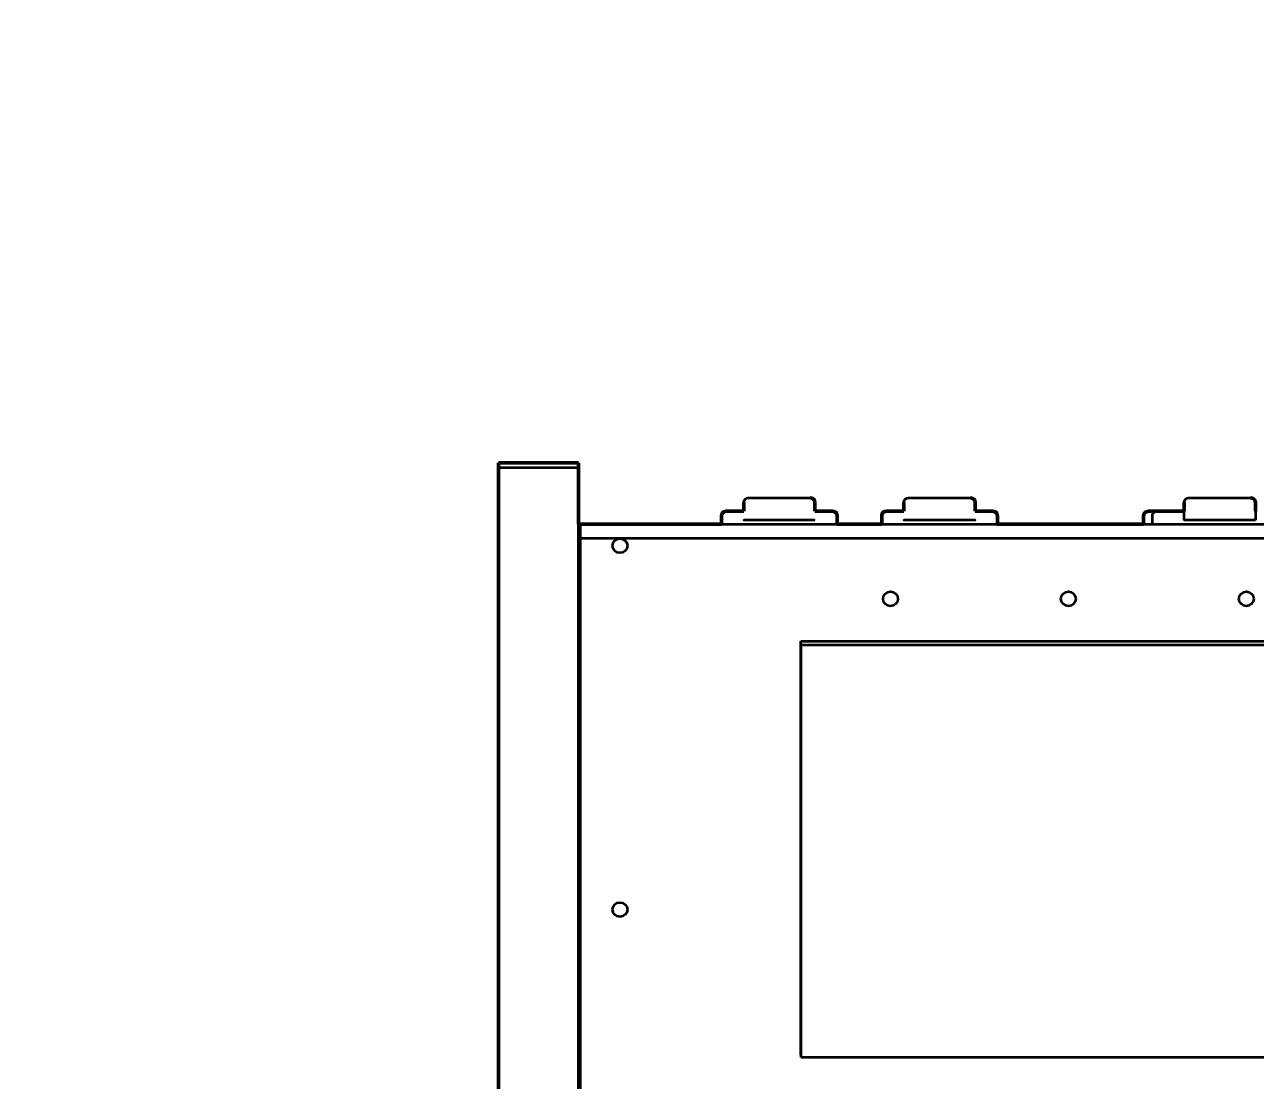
# Model space of a CAD drawing. Header units: inches. Extents: x 25 to 188, y -279 to -12.
# Drawn here: x 24.9 to 85.4, y -64 to -12.1 of the extents above; entities that cross this region are included whole.
import ezdxf

# ---------------------------------------------------------------- set-up
doc = ezdxf.new("R2010")
doc.units = ezdxf.units.IN
doc.header["$MEASUREMENT"] = 0
doc.layers.add('front panel', color=7, linetype='Continuous')

# ---------------------------------------------------------------- blocks, each defined once
blk = doc.blocks.new('block 3')
at = {"layer": 'front panel', "color": 7, "lineweight": 50, "true_color": 0xffffff}
for points in [[(52.146, -33.614), (48.207, -33.614)], [(48.207, -112.32), (48.207, -34.125)], [(52.146, -36.634), (52.146, -34.125)], [(60.271, -36.008), (60.271, -35.57)], [(63.773, -35.57), (63.773, -36.008)], [(68.15, -36.008), (68.15, -35.57)], [(71.651, -35.57), (71.651, -36.008)], [(81.938, -36.008), (81.938, -35.57)], [(85.439, -35.57), (85.439, -36.008)], [(59.177, -36.227), (59.177, -36.634)], [(59.395, -36.008), (60.271, -36.008)], [(63.773, -36.008), (64.429, -36.008)], [(64.429, -36.008), (64.648, -36.008)], [(64.867, -36.227), (64.867, -36.634)], [(67.055, -36.227), (67.055, -36.634)], [(67.274, -36.008), (68.15, -36.008)], [(71.651, -36.008), (72.308, -36.008)], [(72.308, -36.008), (72.527, -36.008)], [(72.746, -36.227), (72.746, -36.634)], [(79.941, -36.634), (79.941, -36.227)], [(52.226, -36.634), (59.177, -36.634)], [(64.867, -36.634), (67.055, -36.634)], [(72.746, -36.634), (79.941, -36.634)]]:
    blk.add_lwpolyline(points, dxfattribs=at)
at = {"layer": 'front panel', "color": 7, "lineweight": 35, "true_color": 0xffffff}
for points in [[(52.146, -33.614), (48.207, -33.614)], [(52.146, -33.869), (48.207, -33.869)], [(48.207, -112.32), (48.207, -34.125)], [(52.146, -36.634), (52.146, -34.125)], [(60.271, -36.008), (60.271, -35.57)], [(63.773, -35.57), (63.773, -36.008)], [(68.15, -36.008), (68.15, -35.57)], [(71.651, -35.57), (71.651, -36.008)], [(81.938, -36.008), (81.938, -35.57)], [(85.439, -35.57), (85.439, -36.008)], [(59.177, -36.227), (59.177, -36.634)], [(59.395, -36.008), (60.271, -36.008)], [(63.773, -36.008), (64.429, -36.008)], [(64.429, -36.008), (64.648, -36.008)], [(64.867, -36.227), (64.867, -36.634)], [(67.055, -36.227), (67.055, -36.634)], [(67.274, -36.008), (68.15, -36.008)], [(71.651, -36.008), (72.308, -36.008)], [(72.308, -36.008), (72.527, -36.008)], [(72.746, -36.227), (72.746, -36.634)], [(79.941, -36.634), (79.941, -36.227)], [(80.377, -36.634), (80.377, -36.227)], [(81.938, -36.446), (81.938, -36.008)], [(85.439, -36.008), (85.439, -36.446)], [(52.146, -109.732), (52.146, -36.634)], [(52.226, -36.634), (52.226, -109.732)], [(52.226, -36.634), (59.177, -36.634)], [(59.177, -36.634), (64.867, -36.634)], [(64.867, -36.634), (67.055, -36.634)], [(67.055, -36.634), (72.746, -36.634)], [(72.746, -36.634), (79.941, -36.634)], [(79.941, -36.634), (87.409, -36.634)], [(52.226, -37.321), (157.846, -37.321)], [(76.599, -40.233), (76.599, -40.233)], [(63.072, -62.76), (63.072, -42.391)], [(63.072, -42.391), (99.042, -42.391)], [(63.089, -62.875), (63.089, -42.58)], [(63.089, -42.58), (98.981, -42.58)], [(63.089, -62.76), (63.072, -62.76)], [(98.981, -62.875), (63.089, -62.875)]]:
    blk.add_lwpolyline(points, dxfattribs=at)
at = {"layer": 'front panel', "color": 168, "lineweight": 50, "true_color": 0x0b0b0c}
blk.add_lwpolyline([(52.146, -36.634), (52.226, -36.634)], dxfattribs=at)
at = {"layer": 'front panel', "color": 168, "lineweight": 35, "true_color": 0x0b0b0c}
for points in [[(52.146, -36.634), (52.226, -36.634)], [(52.146, -36.87), (52.226, -36.87)]]:
    blk.add_lwpolyline(points, dxfattribs=at)
at = {"layer": 'front panel', "color": 7, "lineweight": 50, "true_color": 0xffffff}
for points, knots in [([(48.207, -33.869), (48.207, -33.826), (48.207, -33.784), (48.207, -33.741), (48.207, -33.72), (48.207, -33.699), (48.207, -33.678), (48.207, -33.667), (48.207, -33.656), (48.207, -33.646), (48.207, -33.638), (48.207, -33.63), (48.207, -33.622), (48.207, -33.62), (48.207, -33.618), (48.207, -33.616), (48.207, -33.615), (48.207, -33.613), (48.207, -33.614)], [0, 0, 0, 0, 1, 1, 1, 2, 2, 2, 3, 3, 3, 4, 4, 4, 5, 5, 5, 6, 6, 6, 6]), ([(52.146, -33.869), (52.146, -33.826), (52.146, -33.784), (52.146, -33.741), (52.146, -33.72), (52.146, -33.699), (52.146, -33.678), (52.146, -33.667), (52.146, -33.656), (52.146, -33.646), (52.146, -33.638), (52.146, -33.63), (52.146, -33.622), (52.146, -33.62), (52.146, -33.618), (52.146, -33.616), (52.146, -33.615), (52.146, -33.613), (52.146, -33.614)], [0, 0, 0, 0, 1, 1, 1, 2, 2, 2, 3, 3, 3, 4, 4, 4, 5, 5, 5, 6, 6, 6, 6]), ([(63.554, -35.351), (63.555, -35.351), (63.57, -35.352), (63.573, -35.352), (63.578, -35.353), (63.582, -35.353), (63.587, -35.354), (63.596, -35.355), (63.605, -35.357), (63.614, -35.36), (63.616, -35.36), (63.618, -35.361), (63.621, -35.362), (63.625, -35.363), (63.63, -35.365), (63.634, -35.367), (63.662, -35.378), (63.687, -35.394), (63.708, -35.416), (63.73, -35.437), (63.746, -35.462), (63.757, -35.49), (63.767, -35.515), (63.773, -35.543), (63.773, -35.57)], [0, 0, 0, 0, 1, 1, 1, 2, 2, 2, 3, 3, 3, 4, 4, 4, 5, 5, 5, 6, 6, 6, 7, 7, 7, 8, 8, 8, 8]), ([(71.433, -35.351), (71.436, -35.351), (71.442, -35.352), (71.446, -35.352), (71.448, -35.352), (71.45, -35.352), (71.452, -35.352), (71.457, -35.353), (71.461, -35.353), (71.466, -35.354), (71.475, -35.355), (71.484, -35.357), (71.492, -35.36), (71.495, -35.36), (71.497, -35.361), (71.5, -35.362), (71.504, -35.363), (71.509, -35.365), (71.513, -35.367), (71.541, -35.378), (71.566, -35.394), (71.587, -35.416), (71.608, -35.437), (71.625, -35.462), (71.636, -35.49), (71.646, -35.515), (71.651, -35.543), (71.651, -35.57)], [0, 0, 0, 0, 1, 1, 1, 2, 2, 2, 3, 3, 3, 4, 4, 4, 5, 5, 5, 6, 6, 6, 7, 7, 7, 8, 8, 8, 9, 9, 9, 9]), ([(85.22, -35.351), (85.224, -35.351), (85.23, -35.352), (85.234, -35.352), (85.236, -35.352), (85.238, -35.352), (85.24, -35.352), (85.245, -35.353), (85.249, -35.353), (85.254, -35.354), (85.263, -35.355), (85.271, -35.357), (85.28, -35.36), (85.283, -35.36), (85.285, -35.361), (85.287, -35.362), (85.292, -35.363), (85.297, -35.365), (85.301, -35.367), (85.329, -35.378), (85.354, -35.394), (85.375, -35.416), (85.396, -35.437), (85.413, -35.462), (85.424, -35.49), (85.434, -35.515), (85.439, -35.543), (85.439, -35.57)], [0, 0, 0, 0, 1, 1, 1, 2, 2, 2, 3, 3, 3, 4, 4, 4, 5, 5, 5, 6, 6, 6, 7, 7, 7, 8, 8, 8, 9, 9, 9, 9]), ([(59.177, -36.227), (59.177, -36.215), (59.178, -36.203), (59.179, -36.192), (59.181, -36.179), (59.185, -36.167), (59.189, -36.155), (59.193, -36.143), (59.198, -36.131), (59.205, -36.12), (59.211, -36.108), (59.219, -36.097), (59.227, -36.087), (59.236, -36.076), (59.246, -36.067), (59.256, -36.059), (59.266, -36.05), (59.277, -36.042), (59.288, -36.036), (59.3, -36.029), (59.312, -36.024), (59.324, -36.02), (59.336, -36.016), (59.348, -36.013), (59.36, -36.011), (59.372, -36.009), (59.384, -36.008), (59.395, -36.008)], [0, 0, 0, 0, 1, 1, 1, 2, 2, 2, 3, 3, 3, 4, 4, 4, 5, 5, 5, 6, 6, 6, 7, 7, 7, 8, 8, 8, 9, 9, 9, 9]), ([(64.648, -36.008), (64.66, -36.008), (64.672, -36.009), (64.683, -36.011), (64.695, -36.013), (64.708, -36.016), (64.72, -36.02), (64.732, -36.024), (64.743, -36.029), (64.755, -36.036), (64.766, -36.042), (64.777, -36.05), (64.788, -36.059), (64.798, -36.067), (64.807, -36.076), (64.816, -36.087), (64.825, -36.097), (64.832, -36.108), (64.839, -36.12), (64.845, -36.131), (64.85, -36.143), (64.855, -36.155), (64.859, -36.167), (64.862, -36.179), (64.864, -36.192), (64.866, -36.203), (64.867, -36.215), (64.867, -36.227)], [0, 0, 0, 0, 1, 1, 1, 2, 2, 2, 3, 3, 3, 4, 4, 4, 5, 5, 5, 6, 6, 6, 7, 7, 7, 8, 8, 8, 9, 9, 9, 9]), ([(67.055, -36.227), (67.055, -36.215), (67.056, -36.203), (67.058, -36.192), (67.06, -36.179), (67.063, -36.167), (67.067, -36.155), (67.072, -36.143), (67.077, -36.131), (67.083, -36.12), (67.09, -36.108), (67.098, -36.097), (67.106, -36.087), (67.115, -36.076), (67.124, -36.067), (67.134, -36.059), (67.145, -36.05), (67.156, -36.042), (67.167, -36.036), (67.179, -36.029), (67.191, -36.024), (67.203, -36.02), (67.215, -36.016), (67.227, -36.013), (67.239, -36.011), (67.251, -36.009), (67.262, -36.008), (67.274, -36.008)], [0, 0, 0, 0, 1, 1, 1, 2, 2, 2, 3, 3, 3, 4, 4, 4, 5, 5, 5, 6, 6, 6, 7, 7, 7, 8, 8, 8, 9, 9, 9, 9]), ([(72.527, -36.008), (72.539, -36.008), (72.55, -36.009), (72.562, -36.011), (72.574, -36.013), (72.586, -36.016), (72.598, -36.02), (72.61, -36.024), (72.622, -36.029), (72.634, -36.036), (72.645, -36.042), (72.656, -36.05), (72.667, -36.059), (72.677, -36.067), (72.686, -36.076), (72.695, -36.087), (72.703, -36.097), (72.711, -36.108), (72.718, -36.12), (72.724, -36.131), (72.729, -36.143), (72.734, -36.155), (72.738, -36.167), (72.741, -36.179), (72.743, -36.192), (72.745, -36.203), (72.746, -36.215), (72.746, -36.227)], [0, 0, 0, 0, 1, 1, 1, 2, 2, 2, 3, 3, 3, 4, 4, 4, 5, 5, 5, 6, 6, 6, 7, 7, 7, 8, 8, 8, 9, 9, 9, 9]), ([(80.595, -36.008), (80.594, -36.008), (80.597, -36.008), (80.598, -36.008), (80.601, -36.008), (80.603, -36.008), (80.606, -36.008), (80.617, -36.008), (80.627, -36.008), (80.638, -36.008), (80.679, -36.008), (80.721, -36.008), (80.763, -36.008), (80.819, -36.008), (80.875, -36.008), (80.931, -36.008), (81.043, -36.008), (81.155, -36.008), (81.267, -36.008), (81.49, -36.008), (81.714, -36.008), (81.938, -36.008)], [0, 0, 0, 0, 1, 1, 1, 2, 2, 2, 3, 3, 3, 4, 4, 4, 5, 5, 5, 6, 6, 6, 7, 7, 7, 7])]:
    blk.add_open_spline(points, degree=3, knots=knots, dxfattribs=at)
at = {"layer": 'front panel', "color": 7, "lineweight": 35, "true_color": 0xffffff}
for points, knots in [([(48.207, -33.869), (48.207, -33.826), (48.207, -33.784), (48.207, -33.741), (48.207, -33.72), (48.207, -33.699), (48.207, -33.678), (48.207, -33.667), (48.207, -33.656), (48.207, -33.646), (48.207, -33.638), (48.207, -33.63), (48.207, -33.622), (48.207, -33.62), (48.207, -33.618), (48.207, -33.616), (48.207, -33.615), (48.207, -33.613), (48.207, -33.614)], [0, 0, 0, 0, 1, 1, 1, 2, 2, 2, 3, 3, 3, 4, 4, 4, 5, 5, 5, 6, 6, 6, 6]), ([(52.146, -33.869), (52.146, -33.826), (52.146, -33.784), (52.146, -33.741), (52.146, -33.72), (52.146, -33.699), (52.146, -33.678), (52.146, -33.667), (52.146, -33.656), (52.146, -33.646), (52.146, -33.638), (52.146, -33.63), (52.146, -33.622), (52.146, -33.62), (52.146, -33.618), (52.146, -33.616), (52.146, -33.615), (52.146, -33.613), (52.146, -33.614)], [0, 0, 0, 0, 1, 1, 1, 2, 2, 2, 3, 3, 3, 4, 4, 4, 5, 5, 5, 6, 6, 6, 6]), ([(60.49, -35.351), (60.489, -35.351), (60.49, -35.351), (60.491, -35.351), (60.491, -35.351), (60.492, -35.351), (60.493, -35.351), (60.495, -35.351), (60.497, -35.351), (60.499, -35.351), (60.505, -35.351), (60.511, -35.351), (60.516, -35.351), (60.53, -35.351), (60.544, -35.351), (60.558, -35.351), (60.591, -35.351), (60.623, -35.351), (60.656, -35.351), (60.728, -35.351), (60.8, -35.351), (60.873, -35.351), (61, -35.351), (61.128, -35.351), (61.256, -35.351), (61.511, -35.351), (61.766, -35.351), (62.022, -35.351), (62.277, -35.351), (62.533, -35.351), (62.788, -35.351), (62.916, -35.351), (63.043, -35.351), (63.171, -35.351), (63.243, -35.351), (63.315, -35.351), (63.388, -35.351), (63.42, -35.351), (63.453, -35.351), (63.485, -35.351), (63.499, -35.351), (63.513, -35.351), (63.527, -35.351), (63.533, -35.351), (63.539, -35.351), (63.544, -35.351), (63.546, -35.351), (63.548, -35.351), (63.551, -35.351), (63.551, -35.351), (63.552, -35.351), (63.553, -35.351), (63.553, -35.351), (63.554, -35.351), (63.554, -35.351)], [0, 0, 0, 0, 1, 1, 1, 2, 2, 2, 3, 3, 3, 4, 4, 4, 5, 5, 5, 6, 6, 6, 7, 7, 7, 8, 8, 8, 9, 9, 9, 10, 10, 10, 11, 11, 11, 12, 12, 12, 13, 13, 13, 14, 14, 14, 15, 15, 15, 16, 16, 16, 17, 17, 17, 18, 18, 18, 18]), ([(63.554, -35.351), (63.555, -35.351), (63.57, -35.352), (63.573, -35.352), (63.578, -35.353), (63.582, -35.353), (63.587, -35.354), (63.596, -35.355), (63.605, -35.357), (63.614, -35.36), (63.616, -35.36), (63.618, -35.361), (63.621, -35.362), (63.625, -35.363), (63.63, -35.365), (63.634, -35.367), (63.662, -35.378), (63.687, -35.394), (63.708, -35.416), (63.73, -35.437), (63.746, -35.462), (63.757, -35.49), (63.767, -35.515), (63.773, -35.543), (63.773, -35.57)], [0, 0, 0, 0, 1, 1, 1, 2, 2, 2, 3, 3, 3, 4, 4, 4, 5, 5, 5, 6, 6, 6, 7, 7, 7, 8, 8, 8, 8]), ([(68.369, -35.351), (68.368, -35.351), (68.369, -35.351), (68.369, -35.351), (68.37, -35.351), (68.371, -35.351), (68.372, -35.351), (68.374, -35.351), (68.376, -35.351), (68.378, -35.351), (68.384, -35.351), (68.389, -35.351), (68.395, -35.351), (68.409, -35.351), (68.423, -35.351), (68.437, -35.351), (68.469, -35.351), (68.502, -35.351), (68.535, -35.351), (68.607, -35.351), (68.679, -35.351), (68.752, -35.351), (68.879, -35.351), (69.007, -35.351), (69.135, -35.351), (69.39, -35.351), (69.645, -35.351), (69.901, -35.351), (70.156, -35.351), (70.411, -35.351), (70.667, -35.351), (70.794, -35.351), (70.922, -35.351), (71.05, -35.351), (71.122, -35.351), (71.194, -35.351), (71.267, -35.351), (71.299, -35.351), (71.332, -35.351), (71.364, -35.351), (71.378, -35.351), (71.392, -35.351), (71.406, -35.351), (71.412, -35.351), (71.417, -35.351), (71.423, -35.351), (71.426, -35.351), (71.429, -35.352), (71.433, -35.351)], [0, 0, 0, 0, 1, 1, 1, 2, 2, 2, 3, 3, 3, 4, 4, 4, 5, 5, 5, 6, 6, 6, 7, 7, 7, 8, 8, 8, 9, 9, 9, 10, 10, 10, 11, 11, 11, 12, 12, 12, 13, 13, 13, 14, 14, 14, 15, 15, 15, 16, 16, 16, 16]), ([(71.433, -35.351), (71.436, -35.351), (71.442, -35.352), (71.446, -35.352), (71.448, -35.352), (71.45, -35.352), (71.452, -35.352), (71.457, -35.353), (71.461, -35.353), (71.466, -35.354), (71.475, -35.355), (71.484, -35.357), (71.492, -35.36), (71.495, -35.36), (71.497, -35.361), (71.5, -35.362), (71.504, -35.363), (71.509, -35.365), (71.513, -35.367), (71.541, -35.378), (71.566, -35.394), (71.587, -35.416), (71.608, -35.437), (71.625, -35.462), (71.636, -35.49), (71.646, -35.515), (71.651, -35.543), (71.651, -35.57)], [0, 0, 0, 0, 1, 1, 1, 2, 2, 2, 3, 3, 3, 4, 4, 4, 5, 5, 5, 6, 6, 6, 7, 7, 7, 8, 8, 8, 9, 9, 9, 9]), ([(82.156, -35.351), (82.156, -35.351), (82.157, -35.351), (82.157, -35.351), (82.158, -35.351), (82.159, -35.351), (82.16, -35.351), (82.162, -35.351), (82.164, -35.351), (82.166, -35.351), (82.172, -35.351), (82.177, -35.351), (82.183, -35.351), (82.197, -35.351), (82.211, -35.351), (82.225, -35.351), (82.257, -35.351), (82.29, -35.351), (82.322, -35.351), (82.395, -35.351), (82.467, -35.351), (82.539, -35.351), (82.667, -35.351), (82.795, -35.351), (82.922, -35.351), (83.178, -35.351), (83.433, -35.351), (83.688, -35.351), (84.199, -35.351), (84.71, -35.351), (85.22, -35.351)], [0, 0, 0, 0, 1, 1, 1, 2, 2, 2, 3, 3, 3, 4, 4, 4, 5, 5, 5, 6, 6, 6, 7, 7, 7, 8, 8, 8, 9, 9, 9, 10, 10, 10, 10]), ([(85.22, -35.351), (85.224, -35.351), (85.23, -35.352), (85.234, -35.352), (85.236, -35.352), (85.238, -35.352), (85.24, -35.352), (85.245, -35.353), (85.249, -35.353), (85.254, -35.354), (85.263, -35.355), (85.271, -35.357), (85.28, -35.36), (85.283, -35.36), (85.285, -35.361), (85.287, -35.362), (85.292, -35.363), (85.297, -35.365), (85.301, -35.367), (85.329, -35.378), (85.354, -35.394), (85.375, -35.416), (85.396, -35.437), (85.413, -35.462), (85.424, -35.49), (85.434, -35.515), (85.439, -35.543), (85.439, -35.57)], [0, 0, 0, 0, 1, 1, 1, 2, 2, 2, 3, 3, 3, 4, 4, 4, 5, 5, 5, 6, 6, 6, 7, 7, 7, 8, 8, 8, 9, 9, 9, 9]), ([(59.177, -36.227), (59.177, -36.215), (59.178, -36.203), (59.179, -36.192), (59.181, -36.179), (59.185, -36.167), (59.189, -36.155), (59.193, -36.143), (59.198, -36.131), (59.205, -36.12), (59.211, -36.108), (59.219, -36.097), (59.227, -36.087), (59.236, -36.076), (59.246, -36.067), (59.256, -36.059), (59.266, -36.05), (59.277, -36.042), (59.288, -36.036), (59.3, -36.029), (59.312, -36.024), (59.324, -36.02), (59.336, -36.016), (59.348, -36.013), (59.36, -36.011), (59.372, -36.009), (59.384, -36.008), (59.395, -36.008)], [0, 0, 0, 0, 1, 1, 1, 2, 2, 2, 3, 3, 3, 4, 4, 4, 5, 5, 5, 6, 6, 6, 7, 7, 7, 8, 8, 8, 9, 9, 9, 9]), ([(64.648, -36.008), (64.66, -36.008), (64.672, -36.009), (64.683, -36.011), (64.695, -36.013), (64.708, -36.016), (64.72, -36.02), (64.732, -36.024), (64.743, -36.029), (64.755, -36.036), (64.766, -36.042), (64.777, -36.05), (64.788, -36.059), (64.798, -36.067), (64.807, -36.076), (64.816, -36.087), (64.825, -36.097), (64.832, -36.108), (64.839, -36.12), (64.845, -36.131), (64.85, -36.143), (64.855, -36.155), (64.859, -36.167), (64.862, -36.179), (64.864, -36.192), (64.866, -36.203), (64.867, -36.215), (64.867, -36.227)], [0, 0, 0, 0, 1, 1, 1, 2, 2, 2, 3, 3, 3, 4, 4, 4, 5, 5, 5, 6, 6, 6, 7, 7, 7, 8, 8, 8, 9, 9, 9, 9]), ([(67.055, -36.227), (67.055, -36.215), (67.056, -36.203), (67.058, -36.192), (67.06, -36.179), (67.063, -36.167), (67.067, -36.155), (67.072, -36.143), (67.077, -36.131), (67.083, -36.12), (67.09, -36.108), (67.098, -36.097), (67.106, -36.087), (67.115, -36.076), (67.124, -36.067), (67.134, -36.059), (67.145, -36.05), (67.156, -36.042), (67.167, -36.036), (67.179, -36.029), (67.191, -36.024), (67.203, -36.02), (67.215, -36.016), (67.227, -36.013), (67.239, -36.011), (67.251, -36.009), (67.262, -36.008), (67.274, -36.008)], [0, 0, 0, 0, 1, 1, 1, 2, 2, 2, 3, 3, 3, 4, 4, 4, 5, 5, 5, 6, 6, 6, 7, 7, 7, 8, 8, 8, 9, 9, 9, 9]), ([(72.527, -36.008), (72.539, -36.008), (72.55, -36.009), (72.562, -36.011), (72.574, -36.013), (72.586, -36.016), (72.598, -36.02), (72.61, -36.024), (72.622, -36.029), (72.634, -36.036), (72.645, -36.042), (72.656, -36.05), (72.667, -36.059), (72.677, -36.067), (72.686, -36.076), (72.695, -36.087), (72.703, -36.097), (72.711, -36.108), (72.718, -36.12), (72.724, -36.131), (72.729, -36.143), (72.734, -36.155), (72.738, -36.167), (72.741, -36.179), (72.743, -36.192), (72.745, -36.203), (72.746, -36.215), (72.746, -36.227)], [0, 0, 0, 0, 1, 1, 1, 2, 2, 2, 3, 3, 3, 4, 4, 4, 5, 5, 5, 6, 6, 6, 7, 7, 7, 8, 8, 8, 9, 9, 9, 9]), ([(80.377, -36.227), (80.377, -36.169), (80.4, -36.113), (80.441, -36.072), (80.462, -36.051), (80.487, -36.034), (80.515, -36.023), (80.524, -36.02), (80.533, -36.017), (80.542, -36.015), (80.551, -36.012), (80.56, -36.011), (80.569, -36.01), (80.573, -36.009), (80.578, -36.009), (80.582, -36.008), (80.586, -36.008), (80.592, -36.008), (80.595, -36.008)], [0, 0, 0, 0, 1, 1, 1, 2, 2, 2, 3, 3, 3, 4, 4, 4, 5, 5, 5, 6, 6, 6, 6]), ([(80.595, -36.008), (80.594, -36.008), (80.597, -36.008), (80.598, -36.008), (80.601, -36.008), (80.603, -36.008), (80.606, -36.008), (80.617, -36.008), (80.627, -36.008), (80.638, -36.008), (80.679, -36.008), (80.721, -36.008), (80.763, -36.008), (80.819, -36.008), (80.875, -36.008), (80.931, -36.008), (81.043, -36.008), (81.155, -36.008), (81.267, -36.008), (81.49, -36.008), (81.714, -36.008), (81.938, -36.008)], [0, 0, 0, 0, 1, 1, 1, 2, 2, 2, 3, 3, 3, 4, 4, 4, 5, 5, 5, 6, 6, 6, 7, 7, 7, 7]), ([(63.773, -36.446), (63.773, -36.445), (63.772, -36.446), (63.772, -36.446), (63.772, -36.446), (63.771, -36.446), (63.771, -36.446), (63.77, -36.446), (63.768, -36.446), (63.767, -36.446), (63.76, -36.446), (63.754, -36.446), (63.748, -36.446), (63.721, -36.446), (63.695, -36.446), (63.668, -36.446), (63.557, -36.446), (63.446, -36.446), (63.335, -36.446), (63.189, -36.446), (63.043, -36.446), (62.897, -36.446), (62.605, -36.446), (62.314, -36.446), (62.022, -36.446), (61.73, -36.446), (61.438, -36.446), (61.146, -36.446), (61, -36.446), (60.854, -36.446), (60.708, -36.446), (60.597, -36.446), (60.486, -36.446), (60.375, -36.446), (60.349, -36.446), (60.322, -36.446), (60.296, -36.446), (60.289, -36.446), (60.283, -36.446), (60.277, -36.446), (60.275, -36.446), (60.274, -36.446), (60.272, -36.446), (60.272, -36.446), (60.272, -36.446), (60.271, -36.446), (60.271, -36.446), (60.271, -36.445), (60.271, -36.446)], [0, 0, 0, 0, 1, 1, 1, 2, 2, 2, 3, 3, 3, 4, 4, 4, 5, 5, 5, 6, 6, 6, 7, 7, 7, 8, 8, 8, 9, 9, 9, 10, 10, 10, 11, 11, 11, 12, 12, 12, 13, 13, 13, 14, 14, 14, 15, 15, 15, 16, 16, 16, 16]), ([(71.651, -36.446), (71.651, -36.445), (71.651, -36.446), (71.651, -36.446), (71.651, -36.446), (71.65, -36.446), (71.65, -36.446), (71.648, -36.446), (71.647, -36.446), (71.645, -36.446), (71.639, -36.446), (71.633, -36.446), (71.627, -36.446), (71.6, -36.446), (71.574, -36.446), (71.547, -36.446), (71.436, -36.446), (71.325, -36.446), (71.214, -36.446), (71.068, -36.446), (70.922, -36.446), (70.776, -36.446), (70.484, -36.446), (70.192, -36.446), (69.901, -36.446), (69.609, -36.446), (69.317, -36.446), (69.025, -36.446), (68.879, -36.446), (68.733, -36.446), (68.587, -36.446), (68.476, -36.446), (68.365, -36.446), (68.254, -36.446), (68.228, -36.446), (68.201, -36.446), (68.175, -36.446), (68.168, -36.446), (68.162, -36.446), (68.156, -36.446), (68.154, -36.446), (68.153, -36.446), (68.151, -36.446), (68.151, -36.446), (68.15, -36.446), (68.15, -36.446), (68.15, -36.446), (68.15, -36.445), (68.15, -36.446)], [0, 0, 0, 0, 1, 1, 1, 2, 2, 2, 3, 3, 3, 4, 4, 4, 5, 5, 5, 6, 6, 6, 7, 7, 7, 8, 8, 8, 9, 9, 9, 10, 10, 10, 11, 11, 11, 12, 12, 12, 13, 13, 13, 14, 14, 14, 15, 15, 15, 16, 16, 16, 16]), ([(85.439, -36.446), (85.44, -36.446), (85.438, -36.446), (85.438, -36.446), (85.436, -36.446), (85.435, -36.446), (85.433, -36.446), (85.427, -36.446), (85.421, -36.446), (85.414, -36.446), (85.388, -36.446), (85.361, -36.446), (85.335, -36.446), (85.224, -36.446), (85.113, -36.446), (85.002, -36.446), (84.856, -36.446), (84.71, -36.446), (84.564, -36.446), (84.272, -36.446), (83.98, -36.446), (83.688, -36.446), (83.397, -36.446), (83.105, -36.446), (82.813, -36.446), (82.667, -36.446), (82.521, -36.446), (82.375, -36.446), (82.264, -36.446), (82.153, -36.446), (82.042, -36.446), (82.015, -36.446), (81.989, -36.446), (81.962, -36.446), (81.956, -36.446), (81.95, -36.446), (81.944, -36.446), (81.942, -36.446), (81.941, -36.446), (81.939, -36.446), (81.939, -36.446), (81.938, -36.445), (81.938, -36.446)], [0, 0, 0, 0, 1, 1, 1, 2, 2, 2, 3, 3, 3, 4, 4, 4, 5, 5, 5, 6, 6, 6, 7, 7, 7, 8, 8, 8, 9, 9, 9, 10, 10, 10, 11, 11, 11, 12, 12, 12, 13, 13, 13, 14, 14, 14, 14]), ([(53.808, -37.703), (53.808, -37.508), (53.973, -37.349), (54.175, -37.349), (54.377, -37.349), (54.542, -37.508), (54.542, -37.703)], [0, 0, 0, 0, 1, 1, 1, 2, 2, 2, 2]), ([(67.121, -40.315), (67.121, -40.119), (67.286, -39.96), (67.488, -39.96), (67.69, -39.96), (67.855, -40.119), (67.855, -40.315)], [0, 0, 0, 0, 1, 1, 1, 2, 2, 2, 2]), ([(75.875, -40.315), (75.875, -40.119), (76.04, -39.96), (76.242, -39.96), (76.445, -39.96), (76.609, -40.119), (76.609, -40.315)], [0, 0, 0, 0, 1, 1, 1, 2, 2, 2, 2]), ([(84.63, -40.315), (84.63, -40.119), (84.794, -39.96), (84.997, -39.96), (85.199, -39.96), (85.363, -40.119), (85.363, -40.315)], [0, 0, 0, 0, 1, 1, 1, 2, 2, 2, 2]), ([(53.808, -55.601), (53.808, -55.406), (53.973, -55.247), (54.175, -55.247), (54.377, -55.247), (54.542, -55.406), (54.542, -55.601)], [0, 0, 0, 0, 1, 1, 1, 2, 2, 2, 2])]:
    blk.add_open_spline(points, degree=3, knots=knots, dxfattribs=at)
at = {"layer": 'front panel', "color": 7, "lineweight": 50, "true_color": 0xffffff}
for points in [[(48.207, -34.125), (48.207, -34.039), (48.207, -33.954), (48.207, -33.869)], [(52.146, -34.125), (52.146, -34.039), (52.146, -33.954), (52.146, -33.869)], [(79.941, -36.227), (79.941, -36.106), (80.039, -36.008), (80.16, -36.008)], [(80.16, -36.008), (80.248, -36.008), (80.337, -36.008), (80.425, -36.008)], [(80.425, -36.008), (80.482, -36.008), (80.539, -36.008), (80.595, -36.008)]]:
    blk.add_open_spline(points, degree=3, dxfattribs=at)
at = {"layer": 'front panel', "color": 7, "lineweight": 35, "true_color": 0xffffff}
for points in [[(48.207, -34.125), (48.207, -34.039), (48.207, -33.954), (48.207, -33.869)], [(52.146, -34.125), (52.146, -34.039), (52.146, -33.954), (52.146, -33.869)], [(60.271, -35.57), (60.271, -35.449), (60.369, -35.351), (60.49, -35.351)], [(68.15, -35.57), (68.15, -35.449), (68.248, -35.351), (68.369, -35.351)], [(81.938, -35.57), (81.938, -35.449), (82.036, -35.351), (82.156, -35.351)], [(79.941, -36.227), (79.941, -36.106), (80.039, -36.008), (80.16, -36.008)], [(80.16, -36.008), (80.248, -36.008), (80.337, -36.008), (80.425, -36.008)], [(80.425, -36.008), (80.482, -36.008), (80.539, -36.008), (80.595, -36.008)], [(54.175, -38.057), (53.973, -38.057), (53.808, -37.898), (53.808, -37.703)], [(54.542, -37.703), (54.542, -37.898), (54.377, -38.057), (54.175, -38.057)], [(67.488, -40.669), (67.286, -40.669), (67.121, -40.51), (67.121, -40.315)], [(67.855, -40.315), (67.855, -40.51), (67.69, -40.669), (67.488, -40.669)], [(76.242, -40.669), (76.04, -40.669), (75.875, -40.51), (75.875, -40.315)], [(76.609, -40.315), (76.609, -40.51), (76.445, -40.669), (76.242, -40.669)], [(84.997, -40.669), (84.794, -40.669), (84.63, -40.51), (84.63, -40.315)], [(85.363, -40.315), (85.363, -40.51), (85.199, -40.669), (84.997, -40.669)], [(54.175, -55.956), (53.973, -55.956), (53.808, -55.797), (53.808, -55.601)], [(54.542, -55.601), (54.542, -55.797), (54.377, -55.956), (54.175, -55.956)]]:
    blk.add_open_spline(points, degree=3, dxfattribs=at)
blk = doc.blocks.new('block 2')
at = {"layer": 'front panel'}
blk.add_blockref('block 3', (0, 0), dxfattribs=at)

msp = doc.modelspace()

# ---------------------------------------------------------------- block references
at = {"layer": 'front panel'}
msp.add_blockref('block 2', (0, 0), dxfattribs=at)

doc.saveas('drawing.dxf')
